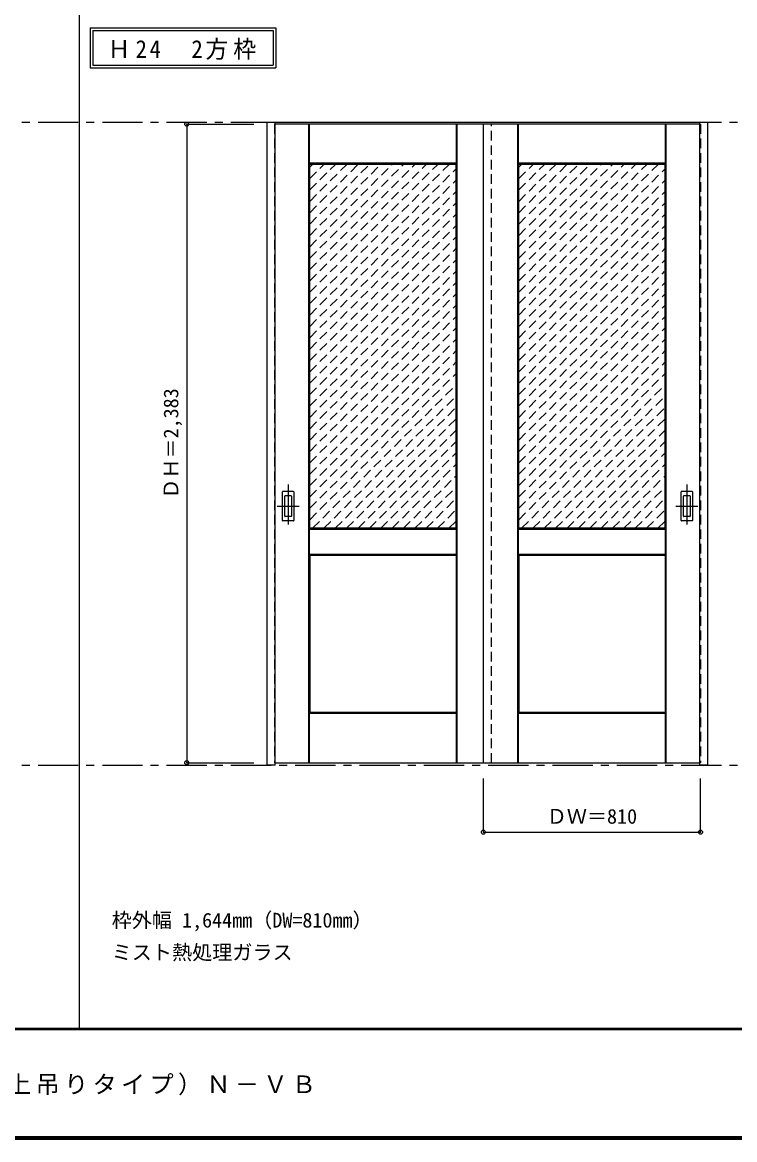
# Model space of a CAD drawing. Units: millimetres, scale not verified. Extents: x -6000 to 5700, y -4307 to 4260.
# Drawn here: x -2909 to -250, y -4205 to -36 of the extents above; entities that cross this region are included whole.
import ezdxf
from ezdxf.enums import TextEntityAlignment as Align

# ---------------------------------------------------------------- set-up
doc = ezdxf.new("R2010")
doc.units = ezdxf.units.MM
doc.header["$LTSCALE"] = 30
doc.header["$PDMODE"] = 32
doc.header["$PDSIZE"] = 15
doc.linetypes.add('CHAIN1', pattern=[8, 5, -1, 1, -1])
doc.linetypes.add('DASHED1', pattern=[1.8, 1.2, -0.6])
for name, color, linetype in [('0-1_通り芯', 4, 'CHAIN1'), ('0-2_扉', 4, 'DASHED1'), ('0-3_仕上げ', 7, 'Continuous'), ('0-4_枠', 3, 'Continuous'), ('0-6_引手', 3, 'Continuous'), ('0-A_文字', 7, 'Continuous'), ('0-B_寸法', 4, 'Continuous'), ('0-C_ハッチ', 4, 'DASHED1'), ('F-1_枠', 6, 'Continuous'), ('F-A_文字', 7, 'Continuous')]:
    doc.layers.add(name, color=color, linetype=linetype)
doc.styles.add('ＭＳ ゴシック', font='')
doc.styles.get('ＭＳ ゴシック').set_extended_font_data('MS Gothic')

msp = doc.modelspace()

# ---------------------------------------------------------------- linework, layer by layer
at = {"layer": '0-1_通り芯', "color": 7}
for p, q in [((-5490, -407.5), (5690, -407.5)), ((-5490, -2807.5), (5690, -2807.5))]:
    msp.add_line(p, q, dxfattribs=at)
at = {"layer": '0-1_通り芯'}
for p, q in [((-1917, -1760), (-1917, -1922)), ((-429, -1760), (-429, -1922)), ((-1958, -1841), (-1876, -1841)), ((-470, -1841), (-388, -1841))]:
    msp.add_line(p, q, dxfattribs=at)
at = {"layer": '0-2_扉'}
for p, q in [((-1968, -415.5), (-1968, -2798.5)), ((-1965, -415.5), (-1968, -415.5)), ((-1158, -2798.5), (-1158, -415.5)), ((-381, -415.5), (-378, -415.5)), ((-378, -415.5), (-378, -2798.5)), ((-1968, -2798.5), (-1965, -2798.5)), ((-378, -2798.5), (-381, -2798.5))]:
    msp.add_line(p, q, dxfattribs=at)
at = {"layer": '0-2_扉', "color": 3, "linetype": 'Continuous'}
for p, q in [((-381, -415.5), (-1965, -415.5)), ((-1188, -2798.5), (-1188, -415.5)), ((-1965, -2798.5), (-381, -2798.5))]:
    msp.add_line(p, q, dxfattribs=at)
at = {"layer": '0-3_仕上げ'}
for p, q in [((-1840, -2798.5), (-1840, -415.5)), ((-1838.5, -563), (-1838.5, -415.5)), ((-1837, -561.5), (-1837, -415.5)), ((-1289, -561.5), (-1289, -415.5)), ((-1287.5, -563), (-1287.5, -415.5)), ((-1286, -2798.5), (-1286, -415.5)), ((-1060, -2798.5), (-1060, -415.5)), ((-1058.5, -563), (-1058.5, -415.5)), ((-1057, -561.5), (-1057, -415.5)), ((-509, -561.5), (-509, -415.5)), ((-507.5, -563), (-507.5, -415.5)), ((-506, -2798.5), (-506, -415.5)), ((-1836, -565.5), (-1838.5, -563)), ((-1056, -565.5), (-1058.5, -563)), ((-1838.5, -2021), (-1838.5, -1926)), ((-1837, -2019.5), (-1837, -1927.5)), ((-1289, -1927.5), (-1837, -1927.5)), ((-1290, -1923.5), (-1287.5, -1926)), ((-1289, -1927.5), (-1287.5, -1926)), ((-1289, -2019.5), (-1289, -1927.5)), ((-1287.5, -2021), (-1287.5, -1926)), ((-1058.5, -2021), (-1058.5, -1926)), ((-1057, -2019.5), (-1057, -1927.5)), ((-509, -1927.5), (-1057, -1927.5)), ((-510, -1923.5), (-507.5, -1926)), ((-509, -1927.5), (-507.5, -1926)), ((-509, -2019.5), (-509, -1927.5)), ((-507.5, -2021), (-507.5, -1926)), ((-1837, -2019.5), (-1838.5, -2021)), ((-1836, -2023.5), (-1838.5, -2021)), ((-1837, -2019.5), (-1289, -2019.5)), ((-1057, -2019.5), (-1058.5, -2021)), ((-1056, -2023.5), (-1058.5, -2021)), ((-1057, -2019.5), (-509, -2019.5)), ((-1838.5, -2798.5), (-1838.5, -2613)), ((-1837, -2798.5), (-1837, -2614.5)), ((-1289, -2614.5), (-1837, -2614.5)), ((-1290, -2610.5), (-1287.5, -2613)), ((-1289, -2614.5), (-1287.5, -2613)), ((-1289, -2798.5), (-1289, -2614.5)), ((-1287.5, -2798.5), (-1287.5, -2613)), ((-1058.5, -2798.5), (-1058.5, -2613)), ((-1057, -2798.5), (-1057, -2614.5)), ((-509, -2614.5), (-1057, -2614.5)), ((-510, -2610.5), (-507.5, -2613)), ((-509, -2614.5), (-507.5, -2613)), ((-509, -2798.5), (-509, -2614.5)), ((-507.5, -2798.5), (-507.5, -2613))]:
    msp.add_line(p, q, dxfattribs=at)
at = {"layer": '0-3_仕上げ', "color": 3}
for p, q in [((-1836, -1923.5), (-1836, -565.5)), ((-1290, -565.5), (-1836, -565.5)), ((-1290, -1923.5), (-1290, -565.5)), ((-1056, -1923.5), (-1056, -565.5)), ((-510, -565.5), (-1056, -565.5)), ((-510, -1923.5), (-510, -565.5)), ((-1290, -1923.5), (-1836, -1923.5)), ((-510, -1923.5), (-1056, -1923.5)), ((-1836, -2023.5), (-1836, -2610.5)), ((-1056, -2023.5), (-1056, -2610.5)), ((-1290, -2610.5), (-1836, -2610.5)), ((-510, -2610.5), (-1056, -2610.5))]:
    msp.add_line(p, q, dxfattribs=at)
at = {"layer": '0-3_仕上げ'}
for points in [[(-1289, -561.5), (-1837, -561.5), (-1838.5, -563)], [(-1289, -561.5), (-1287.5, -563), (-1290, -565.5)], [(-509, -561.5), (-1057, -561.5), (-1058.5, -563)], [(-509, -561.5), (-507.5, -563), (-510, -565.5)], [(-1837, -1927.5), (-1838.5, -1926), (-1836, -1923.5)], [(-1057, -1927.5), (-1058.5, -1926), (-1056, -1923.5)], [(-1289, -2019.5), (-1287.5, -2021), (-1290, -2023.5)], [(-509, -2019.5), (-507.5, -2021), (-510, -2023.5)], [(-1837, -2614.5), (-1838.5, -2613), (-1836, -2610.5)], [(-1057, -2614.5), (-1058.5, -2613), (-1056, -2610.5)]]:
    msp.add_lwpolyline(points, dxfattribs=at)
at = {"layer": '0-3_仕上げ', "color": 3}
for points in [[(-1836, -2023.5), (-1290, -2023.5), (-1290, -2610.5)], [(-1056, -2023.5), (-510, -2023.5), (-510, -2610.5)]]:
    msp.add_lwpolyline(points, dxfattribs=at)
at = {"layer": '0-4_枠'}
for p, q in [((-1995, -407.5), (-351, -407.5)), ((-1995, -2807.5), (-1995, -407.5)), ((-1965, -2807.5), (-1965, -407.5)), ((-381, -2797.96), (-381, -407.5)), ((-351, -2807.5), (-351, -407.5)), ((-1965, -2807.5), (-1995, -2807.5)), ((-381, -2798.3), (-381, -2797.96))]:
    msp.add_line(p, q, dxfattribs=at)
msp.add_lwpolyline([(-351, -2807.5), (-381, -2807.5), (-381, -2798.3)], dxfattribs=at)
at = {"layer": '0-6_引手'}
for p, q in [((-1938, -1894.5), (-1938, -1787.5)), ((-1897.5, -1786), (-1936.5, -1786)), ((-1896, -1787.5), (-1896, -1894.5)), ((-450, -1894.5), (-450, -1787.5)), ((-409.5, -1786), (-448.5, -1786)), ((-408, -1787.5), (-408, -1894.5)), ((-1897.5, -1896), (-1936.5, -1896)), ((-409.5, -1896), (-448.5, -1896))]:
    msp.add_line(p, q, dxfattribs=at)
at = {"layer": '0-6_引手', "color": 7}
for p, q in [((-1929.5, -1878.5), (-1929.5, -1803.5)), ((-1906, -1802), (-1928, -1802)), ((-1904.5, -1803.5), (-1904.5, -1878.5)), ((-441.5, -1878.5), (-441.5, -1803.5)), ((-418, -1802), (-440, -1802)), ((-416.5, -1803.5), (-416.5, -1878.5)), ((-1906, -1880), (-1928, -1880)), ((-418, -1880), (-440, -1880))]:
    msp.add_line(p, q, dxfattribs=at)
at = {"layer": '0-6_引手'}
for centre, start, end in [((-1936.5, -1787.5), 90, 180), ((-1897.5, -1787.5), 0, 90), ((-448.5, -1787.5), 90, 180), ((-409.5, -1787.5), 0, 90), ((-1936.5, -1894.5), 180, 270), ((-1897.5, -1894.5), 270, 0), ((-448.5, -1894.5), 180, 270), ((-409.5, -1894.5), 270, 0)]:
    msp.add_arc(centre, 1.5, start, end, dxfattribs=at)
at = {"layer": '0-6_引手', "color": 7}
for centre, start, end in [((-1928, -1803.5), 90, 180), ((-1906, -1803.5), 0, 90), ((-440, -1803.5), 90, 180), ((-418, -1803.5), 0, 90), ((-1928, -1878.5), 180, 270), ((-1906, -1878.5), 270, 0), ((-440, -1878.5), 180, 270), ((-418, -1878.5), 270, 0)]:
    msp.add_arc(centre, 1.5, start, end, dxfattribs=at)
at = {"layer": '0-A_文字'}
for p, q in [((-2655, -55.5), (-2655, -205.5)), ((-2645, -65.5), (-2645, -195.5)), ((-2645, -65.5), (-1972.38, -65.5)), ((-1972.38, -65.5), (-1972.38, -195.5)), ((-2655, -205.5), (-1962.38, -205.5)), ((-2645, -195.5), (-1972.38, -195.5))]:
    msp.add_line(p, q, dxfattribs=at)
msp.add_lwpolyline([(-2655, -55.5), (-1962.38, -55.5), (-1962.38, -205.5)], dxfattribs=at)
at = {"layer": '0-B_寸法'}
for p, q in [((-2295, -415.5), (-2045, -415.5)), ((-2295, -415.5), (-2295, -2798.5)), ((-2295, -2798.5), (-2045, -2798.5)), ((-1188, -3057.5), (-1188, -2857.5)), ((-378, -3057.5), (-378, -2857.5)), ((-1188, -3057.5), (-378, -3057.5))]:
    msp.add_line(p, q, dxfattribs=at)
at = {"layer": '0-B_寸法', "color": 7}
for p in [(-2295, -415.5), (-2295, -2798.5), (-1188, -3057.5), (-378, -3057.5)]:
    msp.add_point(p, dxfattribs=at)
at = {"layer": '0-C_ハッチ'}
for p, q in [((-1836, -1000.44), (-1401.06, -565.5)), ((-1836, -1085.29), (-1316.21, -565.5)), ((-1836, -1042.87), (-1358.63, -565.5)), ((-1836, -576.18), (-1825.32, -565.5)), ((-1836, -958.01), (-1443.49, -565.5)), ((-1836, -915.59), (-1485.91, -565.5)), ((-1836, -873.16), (-1528.34, -565.5)), ((-1836, -830.74), (-1570.76, -565.5)), ((-1836, -788.31), (-1613.19, -565.5)), ((-1836, -745.88), (-1655.62, -565.5)), ((-1836, -703.46), (-1698.04, -565.5)), ((-1836, -661.03), (-1740.47, -565.5)), ((-1836, -618.6), (-1782.9, -565.5)), ((-1836, -1127.72), (-1290, -581.72)), ((-1056, -1000.44), (-621.06, -565.5)), ((-1056, -1085.29), (-536.21, -565.5)), ((-1056, -1042.87), (-578.63, -565.5)), ((-1056, -576.18), (-1045.32, -565.5)), ((-1056, -958.01), (-663.49, -565.5)), ((-1056, -915.59), (-705.91, -565.5)), ((-1056, -873.16), (-748.34, -565.5)), ((-1056, -830.74), (-790.76, -565.5)), ((-1056, -788.31), (-833.19, -565.5)), ((-1056, -745.88), (-875.62, -565.5)), ((-1056, -703.46), (-918.04, -565.5)), ((-1056, -661.03), (-960.47, -565.5)), ((-1056, -618.6), (-1002.9, -565.5)), ((-1056, -1127.72), (-510, -581.72)), ((-1836, -1170.15), (-1290, -624.15)), ((-1056, -1170.15), (-510, -624.15)), ((-1836, -1212.57), (-1290, -666.57)), ((-1056, -1212.57), (-510, -666.57)), ((-1836, -1255), (-1290, -709)), ((-1056, -1255), (-510, -709)), ((-1836, -1297.43), (-1290, -751.43)), ((-1056, -1297.43), (-510, -751.43)), ((-1836, -1339.85), (-1290, -793.85)), ((-1056, -1339.85), (-510, -793.85)), ((-1836, -1382.28), (-1290, -836.28)), ((-1056, -1382.28), (-510, -836.28)), ((-1836, -1424.71), (-1290, -878.71)), ((-1056, -1424.71), (-510, -878.71)), ((-1836, -1467.13), (-1290, -921.13)), ((-1056, -1467.13), (-510, -921.13)), ((-1836, -1509.56), (-1290, -963.56)), ((-1056, -1509.56), (-511.94, -965.5)), ((-1836, -1551.98), (-1290, -1005.98)), ((-1056, -1551.98), (-510, -1005.98)), ((-1836, -1594.41), (-1290, -1048.41)), ((-1056, -1594.41), (-510, -1048.41)), ((-1836, -1636.84), (-1290, -1090.84)), ((-1056, -1636.84), (-510, -1090.84)), ((-1836, -1679.26), (-1290, -1133.26)), ((-1056, -1679.26), (-510, -1133.26)), ((-1836, -1721.69), (-1290, -1175.69)), ((-1056, -1721.69), (-510, -1175.69)), ((-1836, -1764.12), (-1290, -1218.12)), ((-1056, -1764.12), (-510, -1218.12)), ((-1836, -1806.54), (-1290, -1260.54)), ((-1056, -1806.54), (-510, -1260.54)), ((-1836, -1848.97), (-1290, -1302.97)), ((-1056, -1848.97), (-510, -1302.97)), ((-1836, -1891.4), (-1290, -1345.4)), ((-1056, -1891.4), (-510, -1345.4)), ((-1825.68, -1923.5), (-1290, -1387.82)), ((-1045.68, -1923.5), (-510, -1387.82)), ((-1783.25, -1923.5), (-1290, -1430.25)), ((-1003.25, -1923.5), (-510, -1430.25)), ((-1740.83, -1923.5), (-1290, -1472.67)), ((-960.83, -1923.5), (-510, -1472.67)), ((-1698.4, -1923.5), (-1290, -1515.1)), ((-918.4, -1923.5), (-510, -1515.1)), ((-1655.97, -1923.5), (-1290, -1557.53)), ((-875.97, -1923.5), (-510, -1557.53)), ((-1613.55, -1923.5), (-1290, -1599.95)), ((-833.55, -1923.5), (-510, -1599.95)), ((-1571.12, -1923.5), (-1290, -1642.38)), ((-791.12, -1923.5), (-510, -1642.38)), ((-1528.69, -1923.5), (-1290, -1684.81)), ((-748.69, -1923.5), (-510, -1684.81)), ((-1486.27, -1923.5), (-1290, -1727.23)), ((-706.27, -1923.5), (-510, -1727.23)), ((-1443.84, -1923.5), (-1290, -1769.66)), ((-663.84, -1923.5), (-510, -1769.66)), ((-1401.41, -1923.5), (-1290, -1812.09)), ((-621.41, -1923.5), (-510, -1812.09)), ((-1358.99, -1923.5), (-1290, -1854.51)), ((-578.99, -1923.5), (-510, -1854.51)), ((-1316.56, -1923.5), (-1290, -1896.94)), ((-536.56, -1923.5), (-510, -1896.94))]:
    msp.add_line(p, q, dxfattribs=at)
at = {"layer": 'F-1_枠'}
for p, q in [((-2695, -3790), (-2695, 4175)), ((5700, -3790), (-6000, -3790)), ((5700, -3795), (-6000, -3795)), ((5700, -4195), (-6000, -4195)), ((5700, -4200), (-6000, -4200)), ((5700, -4205), (-6000, -4205))]:
    msp.add_line(p, q, dxfattribs=at)

# ---------------------------------------------------------------- texts
at = {"layer": '0-A_文字', "style": 'ＭＳ ゴシック'}
for s, p in [('枠外幅 1,644mm（DW=810mm）', (-2575, -3430)), ('ミスト熱処理ガラス', (-2575, -3550))]:
    msp.add_text(s, height=54.99, dxfattribs=at).set_placement(p, align=Align.BOTTOM_LEFT)
at = {"layer": '0-A_文字', "insert": (-2590.34, -175.5), "char_height": 65.98, "attachment_point": 7, "style": 'ＭＳ ゴシック'}
msp.add_mtext('\\T1.22;\\W0.95;Ｈ24\u30002方枠', dxfattribs=at)
at = {"layer": '0-B_寸法', "color": 7, "style": 'ＭＳ ゴシック'}
msp.add_text('ＤＨ＝2,383', height=54.99, rotation=90, dxfattribs=at).set_placement((-2310, -1813.25), align=Align.BOTTOM_LEFT)
msp.add_text('ＤＷ＝810', height=54.99, dxfattribs=at).set_placement((-951.75, -3042.5), align=Align.BOTTOM_LEFT)
at = {"layer": 'F-A_文字', "insert": (-5247.55, -4040), "char_height": 65.98, "attachment_point": 7, "style": 'ＭＳ ゴシック'}
msp.add_mtext('\\T1.18;ピノアース\u3000H24（3方枠／2方枠）引き違い戸（上吊りタイプ）Ｎ－ＶＢ', dxfattribs=at)

doc.saveas('drawing.dxf')
